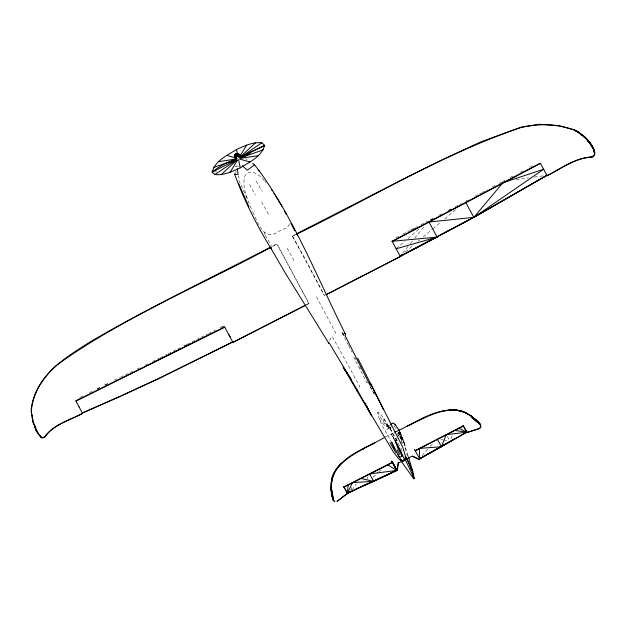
<?xml version="1.0" encoding="UTF-8"?>
<svg xmlns="http://www.w3.org/2000/svg" width="626" height="626" viewBox="0 0 626 626"><rect width="100%" height="100%" fill="white"/><g stroke="black" fill="none" stroke-linecap="round" stroke-linejoin="round"><path stroke-width="0.47" stroke-dasharray="3.13 2.35" d="M351.609 489.955L351.828 487.271M236.949 166.907L237.043 165.874L235.423 166.806L238.483 166.297M306.31 304.917L308.954 303.399L278.022 245.548L276.903 243.882L271.723 246.534M451.033 438.756L452.332 435.14M366.969 479.172L368.018 476.574M390.796 427.096L390.264 428.309L387.111 425.602L382.901 419.459M329.346 340.458L332.234 336.436L359.77 386.492L358.08 388.19M391.915 443.2C387.056 433.176 379.833 423.708 377.611 412.612L378.487 412.166C386.876 420.304 391.086 431.83 397.127 441.62M391.446 426.196L390.264 428.309L386.946 424.436L382.807 417.002M352.062 490.072L356.288 483.875M235.619 172.166L236.276 171.281M402.635 253.233L408.082 246.425M410.5 243.404L412.315 241.135M414.733 238.115L423.81 226.784M422.135 455.697L427.754 449.233M430.25 446.354L433.38 442.762M373.073 477.247L378.057 472.583M378.761 471.918L381.61 469.25M396.219 248.577L405.069 240.979M408.011 238.451L419.803 228.326M405.413 251.887L412.839 245.65M418.035 241.284L419.514 240.032M423.231 236.918L432.136 229.429M432.879 228.803L441.048 221.94M444.757 218.826L456.644 208.841M386.578 425.649L388.902 426.462L386.578 425.649L387.525 426.987L390.123 425.578L387.525 426.987L386.234 426.048L377.611 412.612M387.525 426.987L390.123 425.578M465.548 201.361L469.852 199.045M475.024 196.267L481.05 193.027M481.91 192.565L487.075 189.795M492.247 187.017L495.69 185.163M499.133 183.316L501.716 181.923M430.367 219.836L434.655 217.582M438.951 215.328L443.239 213.075M448.388 210.367L451.815 208.568M455.251 206.768L461.26 203.614M430.516 220.102L433.09 218.756M448.537 210.641L451.111 209.287M502.576 181.462L505.135 180.139M510.237 177.479L513.641 175.71M520.456 172.173L523.007 170.843M529.815 167.298L533.219 165.53M396.031 237.716L399.466 235.932M402.894 234.14L409.764 230.564M410.625 230.118L417.487 226.542M420.922 224.757L427.793 221.181M412.487 229.499L415.061 228.154M292.319 235.994L303.712 256.12L324.448 295.644L292.319 235.994L295.777 234.226M292.491 236.307L295.941 234.539M385.405 436.979L393.801 432.683M400.022 437.785L404.13 442.692L399.153 430.798M407.565 456.299L404.263 444.914L404.787 444.648L404.161 442.339L399.552 430.821L402.252 443.615M272.623 246.472L276.903 243.882M306.357 304.721L308.954 303.399M79.815 397.518L84.127 395.35M89.307 392.745L92.75 391.007M97.069 388.84L100.52 387.103M104.832 384.927L109.143 382.76M97.218 389.106L99.8 387.807M104.98 385.201L107.562 383.894M187.205 344.284L200.14 337.782M201.001 337.344L207.895 333.877M208.763 333.447L215.657 329.972M219.969 327.805L224.28 325.637M221.847 327.21L224.429 325.911M152.697 361.484L159.599 358.041M160.459 357.61L167.361 354.175M168.222 353.745L176.853 349.441M177.714 349.011L180.304 347.727M183.754 346.006L186.337 344.715M184.764 345.842L187.346 344.558M114.339 380.17L119.574 377.627M120.442 377.204L132.657 371.257M137.024 369.137L139.637 367.861M144.872 365.318L148.362 363.62M214.953 172.08L216.573 171.618M516.074 179.592L528.61 177.854M534.393 177.056L544.033 175.718M367.877 382.721L366.946 382.822L353.698 357.407M344.214 335.606L342.422 332.273L341.522 332.109L348.166 344.691M440.821 439.319L442.668 439.749M443.591 439.961L448.216 441.04M245.705 158.707L247.223 159.614M387.111 425.602L388.41 426.541M252.834 212.222C257.263 220.462 263.256 241.104 276.371 232.755C280.542 229.257 290.487 228.881 289.439 221.682M264.336 180.695C260.072 175.28 250.251 167.486 244.93 175.851C241.495 187.91 247.912 200.43 252.458 211.377M398.214 432.316L403.089 440.008L403.793 442.864M397.94 432.425L402.158 438.341L398.856 431.987M264.954 181.446L266.191 182.941M397.33 433.489L403.817 442.512L408.168 455.994M394.051 425.813L396.915 430.117M379.333 418.778L384.528 425.664M400.859 436.956L403.089 440.008L404.13 442.692L403.457 441.197M399.537 437.128L397.299 433.834M386.946 424.436L392.032 431.572L402.675 451.745M394.161 438.881L391.281 433.967L394.263 439.82M389.669 428.012L392.032 431.572M398.332 432.355L402.158 438.341M255.94 180.961L262.247 191.266M391.563 434.342L392.04 435.133M265.299 235.321L271.426 245.924M370.248 386.938L375.005 395.358M369.989 386.383L374.191 393.864M261.582 201.94L269.524 216.197M393.058 436.901L395.28 440.907M287.201 248.193L294.353 261.269M249.641 184.435L255.4 195.077M308.9 303.594L276.942 244.265M447.371 436.432L449.163 439.796M316.498 296.873L336.139 333.713M350.638 489.164L351.538 490.847M348.604 345.536L352.148 352.242M342.422 332.273L344.198 335.7M354.801 357.282L357.415 362.368M359.598 366.609L360.905 369.152M246.996 198.09L238.796 180.265L239.531 179.224L238.083 175.695M400.077 432.081L402.792 438.748M399.067 431.846L399.74 433.419M401.626 436.565L403.089 440.008M264.008 232.09L264.978 234.515M400.108 432.91L399.529 431.173L402.221 443.967M405.218 446.08L404.161 442.339L404.263 444.914M399.818 431.486L400.139 432.558M396.461 437.84L397.627 443.294M389.043 427.425L386.79 430.093L389.043 427.425"/><path stroke-width="0.94" d="M332.649 494.892L333.087 499.869L334.91 501.559M32.474 418.763L32.896 420.93L31.402 412.276L31.37 407.808C36.112 375.146 65.472 357.462 90.981 341.373C149.559 307.335 210.735 278.124 270.855 246.973M31.3 412.276C32.169 393.793 43.163 377.259 56.614 365.185C123.072 317.531 199.232 286.004 270.894 247.348M396.305 249.07L392.072 241.268L502.897 182.745L543.634 169.27L547.093 175.742C561.491 168.543 575.216 157.799 591.883 157.142L594.653 154.888L594.004 150.271L592.376 146.132L585.56 137.704L578.541 132.133L574.402 129.942L558.807 125.568L539.589 124.269L521.059 127.188L480.964 141.812L442.715 159.489L405.351 178.003L296.638 233.78M547.093 175.742L547.077 175.585C561.467 168.402 575.216 157.642 591.891 157.063C597.689 154.998 593.511 146.601 590.044 144.011L590.725 143.933L593.401 148.432M399.607 459.914L393.574 452.277L357.063 390.984L357.117 389.779M594.653 154.888L594.7 153.073L593.792 151.257M236.605 153.589L235.337 154.348L235.712 157.627L234.875 156.195L235.102 154.614L235.979 153.761L236.605 153.589L238.827 155.78L238.326 154.153L237.011 153.48L235.979 153.761L235.102 154.614L234.781 156.563L235.329 159.051L235.979 153.761L237.301 153.48L240.525 155.514L238.326 154.153L234.875 156.195M480.799 425.891L478.123 422.018L471.37 416.063L480.33 424.522L480.76 426.979L479.446 428.56L467.027 432.488L463.123 425.516L466.863 432.245L419.663 458.764L437.386 448.599M331.436 483.225L331.334 490.964L332.727 498.648M360.2 487.106L363.667 485.612L347.453 493.327L348.095 484.759L392.134 462.356L396.845 470.447L347.453 493.327L343.893 486.895L348.095 484.759M40.463 436.729L36.331 430.516L33.115 421.814L36.206 430.727L38.671 434.436L41.762 437.801L44.634 437.097C53.406 424.295 69.541 420.359 82.546 413.285L82.562 413.442C69.564 420.508 53.46 424.428 44.634 437.167L41.762 437.801L40.463 436.729L39.563 434.859M366.82 406.297L371.727 415.844L358.119 391.54L329.566 343.463L328.752 343.165L285.894 273.985L271.05 248.655L271.16 247.356M41.762 437.801L40.667 436.299M328.752 343.165L328.83 342.344M235.008 156.766L235.18 154.927L235.979 153.761L237.426 153.597L239.069 154.356L237.911 155.718L235.008 156.766L235.47 154.919C237.199 155.107 237.332 152.204 237.59 154.348L235.697 154.059L236.605 156.93L235.29 155.718L235.102 154.614M235.532 156.766L237.027 158.777L235.869 154.818L235.979 153.761L237.371 153.793L238.983 154.716L240.141 156.93L237.371 153.793M395.029 425.038L395.1 424.397L393.605 423.278M398.277 462.575L397.009 470.674L392.471 461.988M331.803 480.721C337.101 456.307 365.819 448.787 384.567 437.402M271.05 248.655C256.707 225.117 244.171 200.398 234.766 174.474L235.149 172.972M357.759 358.268L402.886 447.512L405.593 456.847L405.218 458.709L403.621 460.963L400.311 460.313L402.792 461.033L404.13 460.54L404.279 458.788L395.029 440.407L397.784 448.052L402.15 456.041L400.155 457.058M235.055 154.81L234.781 156.563L235.055 154.81L235.979 153.761L237.144 154.059L238.561 155.201L239.249 157.635L235.979 153.761L237.097 156.195L236.777 154.348M341.835 462.935C331.029 471.84 328.76 486.973 333.087 499.869L333.979 501.011M331.506 483.624L332.664 478.334M212.206 172.08C214.968 160.663 227.457 155.295 236.534 149.497C244.508 145.944 252.888 141.789 261.871 142.791L264.571 145.287C261.809 156.703 249.32 162.071 240.243 167.87C232.269 171.414 223.889 175.577 214.906 174.576L212.206 172.08L235.853 159.974M454.906 438.576L441.463 446.721L419.404 448.396L419.663 458.764L441.463 446.721L446.197 434.655L463.287 425.805M406 459.226L411.931 456.19L418.997 459.453L419.811 459.038L419.013 459.414L419.827 458.999L414.459 449.39M360.678 478.413L373.738 481.371L364.535 485.236L396.861 470.408L373.738 481.371L369.583 473.882L396.845 470.447L392.119 461.456M332.289 477.38L334.918 471.488C329.346 480.095 330.951 490.51 333.087 499.869L332.899 497.036M347.453 493.327L349.903 491.84L347.453 493.327L352.415 482.583L373.738 481.371M252.708 163.417L254.242 164.505L253.835 165.334L247.293 170.202L242.285 165.718M254.242 164.505L259.97 171.814C295.722 221.94 318.094 279.845 345.63 334.527L345.082 335.528L370.13 385.397L370.788 383.965L369.676 382.783M401.055 460.838L401.383 460.274L397.737 454.507M404.498 459.93L405.218 458.709L404.279 458.788M36.206 430.727L34.422 425.038L34.892 425.883M230.078 172.299L237.41 160.279M239.852 156.281L246.699 145.068M594.661 154.825L591.883 157.142L589.011 157.243M390.679 424.866L392.502 423.004L393.105 423.473M401.423 254.743L400.233 256.417L473.827 217.386L546.928 175.319L473.812 217.23L439.577 235.376M401.696 255.001L400.217 256.253L473.827 217.386L502.897 182.745L540.316 163.151L543.783 169.536M221.181 174.654L236.957 160.013M239.821 157.353L255.596 142.712M342.813 496.903L337.015 501.442L347.563 493.46L342.79 496.762M412.213 472.16L412.824 471.847L408.434 456.886M406.227 457.442L412.8 472.2L412.182 472.513M437.871 236.284L400.217 256.253L437.105 237.129L428.982 222.05L473.827 217.386L543.634 169.27M214.906 174.576L236.769 159.779M240.008 157.588L261.871 142.791M240.368 157.83L250.197 152.141L264.782 145.6L263.022 146.421M465.869 202.621L473.827 217.386L546.928 175.319M419.686 458.725L466.839 432.097L464.508 433.161M439.076 447.645L450.063 441.471M375.451 442.465C359.496 450.978 339.323 459.86 332.109 477.153M362.11 449.734L363.8 448.834M371.39 444.765L373.08 443.865M540.465 163.417L392.22 241.542M415.124 450.587L446.197 434.655L466.863 432.245L458.741 428.137M463.436 426.071L415.273 450.853M240.924 157.384L264.571 145.287M296.802 234.093C371.202 197.965 442.48 154.137 521.145 127.485C538.767 123.252 557.336 123.94 574.433 130.098M326.091 294.619L400.358 256.519L326.177 294.752M394.638 432.253C416.72 422.816 441.76 401.994 466.847 413.363L461.573 411.172L455.055 409.944C465.337 410.413 473.788 417.268 480.33 424.522L480.76 426.979L479.446 428.56L467.027 432.488L466.135 430.805M402.393 460.783L404.114 459.899M401.767 461.393L398.379 463.123L397.267 470.572L391.641 461.065L392.283 462.622L344.042 487.161L343.697 486.535L347.602 493.601M412.8 472.2L414.342 478.452L413.731 478.773L401.485 461.62L405.343 459.648L405.069 458.224M413.473 478.538L414.342 478.452M305.496 305.159L232.927 342.375L305.449 305.363M224.765 327.226L75.934 401.125M407.37 426.134C424.937 417.91 447.574 403.606 466.847 413.363M244.085 156.32L250.048 153.425M364.535 485.236L396.814 470.251M121.319 395.742L158.37 378.644L232.762 341.937L158.386 378.8L120.458 396.313L82.397 413.019M83.281 412.628L120.435 396.148M355.873 488.976L358.471 487.857M463.741 433.568L466.863 432.245L454.437 430.375M235.266 159.427L224.898 163.676L217.175 168.269L212.136 172.001L212.519 172.776M213.489 167.541L235.72 159.63M241.057 157.729L263.288 149.817M418.966 459.257L419.827 458.999M218.568 161.657L235.556 159.106M240.274 158.401L258.209 155.702M443.857 410.734L455.118 409.983L449.022 410.014M392.072 241.268L437.105 237.129L396.156 248.796L400.382 256.691M238.326 154.153L239.069 154.356L237.301 153.48M235.18 154.927L236.26 156.57M455.055 409.944L461.542 410.985M240.024 156.954L240.846 157.142M226.659 155.318L234.781 157.65M239.288 158.941L250.118 162.04M237.011 153.48L238.85 154.153M258.178 170.35L259.5 171.047M234.766 174.474L238.138 174.349L237.246 168.77M412.62 456.041L418.168 458.858M574.519 130.059L578.651 132.25L574.402 129.942M574.887 130.591L578.166 132.305M466.926 413.356L471.488 416.204L478.123 422.018M467.176 413.77L471.683 416.525L480.33 424.522L472.129 417.628L471.519 416.423L480.33 424.522L472.129 417.628M387.486 464.735L396.845 470.447M473.992 418.426L472.106 417.268C476.034 418.88 476.175 421.47 479.633 423.763M235.697 154.059L236.761 154.716L236.143 153.793M237.426 153.597L238.983 154.716M578.987 132.735C586.421 137.384 592.548 144.543 594.692 153.127M476.331 420.453L471.519 416.423L476.973 421.728M583.127 135.545L585.779 138.017L584.113 137.063L587.775 139.989M478.522 422.707L479.539 423.52L476.66 420.899M40.471 436.674L42.834 437.887L44.634 437.097L45.988 435.109M471.683 416.525L476.417 420.476M587.884 141.14L590.451 143.432L593.471 149.199M583.213 135.631L585.56 137.704M586.312 138.878L590.725 143.933M478.554 422.949L474.038 418.731L474.359 419.35M588.01 141.093L589.113 142.282M588.643 141.437L590.451 143.432M235.869 154.818L237.097 156.195M344.801 333.361L345.63 334.527M398.739 429.632L399.325 430.422M271.332 189.482L272.357 190.883M235.337 154.348L235.947 155.193M32.067 417.659L32.881 419.921M350.161 377.666L343.142 367.102L357.063 390.984M343.486 367.54L348.236 374.716M349.292 376.312L351.405 379.505M395.1 424.397L399.036 430.422M273.828 193.223L274.814 194.78M275.8 196.337L277.279 198.677M33.554 423.591L33.96 424.248M277.772 199.459L281.943 206.337M296.92 234.171L297.483 235.126M390.029 442.746L396.062 452.981M331.929 494.415L332.649 497.349L330.958 487.944L333.087 499.869L332.336 493.006L330.958 487.944L332.813 498.891L332.492 495.659M405.225 456.221L405.593 456.847M397.252 450.055L399.732 454.46M437.3 439.233L441.463 446.721M228.85 334.753L224.617 326.96L75.793 400.851L79.252 407.236M284.478 211.072L286.176 214.233M228.701 334.487L232.927 342.375M79.103 406.97L82.562 413.442M290.902 223.279L294.862 230.767M395.029 440.407L401.383 452.637L402.15 456.041M229.21 335.113L230.094 336.819M36.378 429.968L38.139 433.364M365.036 402.823L365.928 404.56M366.187 405.225L371.406 415.507M370.553 383.495L383.519 409.811M413.559 475.079L412.839 473.538L413.121 475.251M405.343 459.648L414.091 478.225L413.731 478.773L413.551 477.81M237.144 154.059L237.911 155.718M412.824 471.847L406.251 457.097M238.616 183.575L248.89 206.885M36.261 429.866L37.544 432.871M394.396 448.92L391.696 442.261L399.482 457.27M593.135 147.908L594.004 150.271M35.15 426.697L35.94 429.123M410.437 466.049L411.446 469.5M34.422 425.038L35.392 428.098L35.056 426.627M332.242 496.661L333.087 499.869M32.591 420.625L33.319 423.387M236.534 149.497L237.833 155.929M238.576 159.599L240.243 167.87M401.078 459.484L401.485 461.62M332.038 493.914L331.24 488.39L332.109 494.102M412.315 470.048L412.542 472.051M331.764 494.164L331.084 488.288L332.68 497.592L331.686 489.493M31.934 414.529L32.239 417.166M31.37 407.808L31.402 412.276M583.362 136.147L578.847 132.869L585.474 137.712L589.817 142.54L583.362 136.147M592.47 147.658L590.326 143.597L592.47 147.658"/></g></svg>
